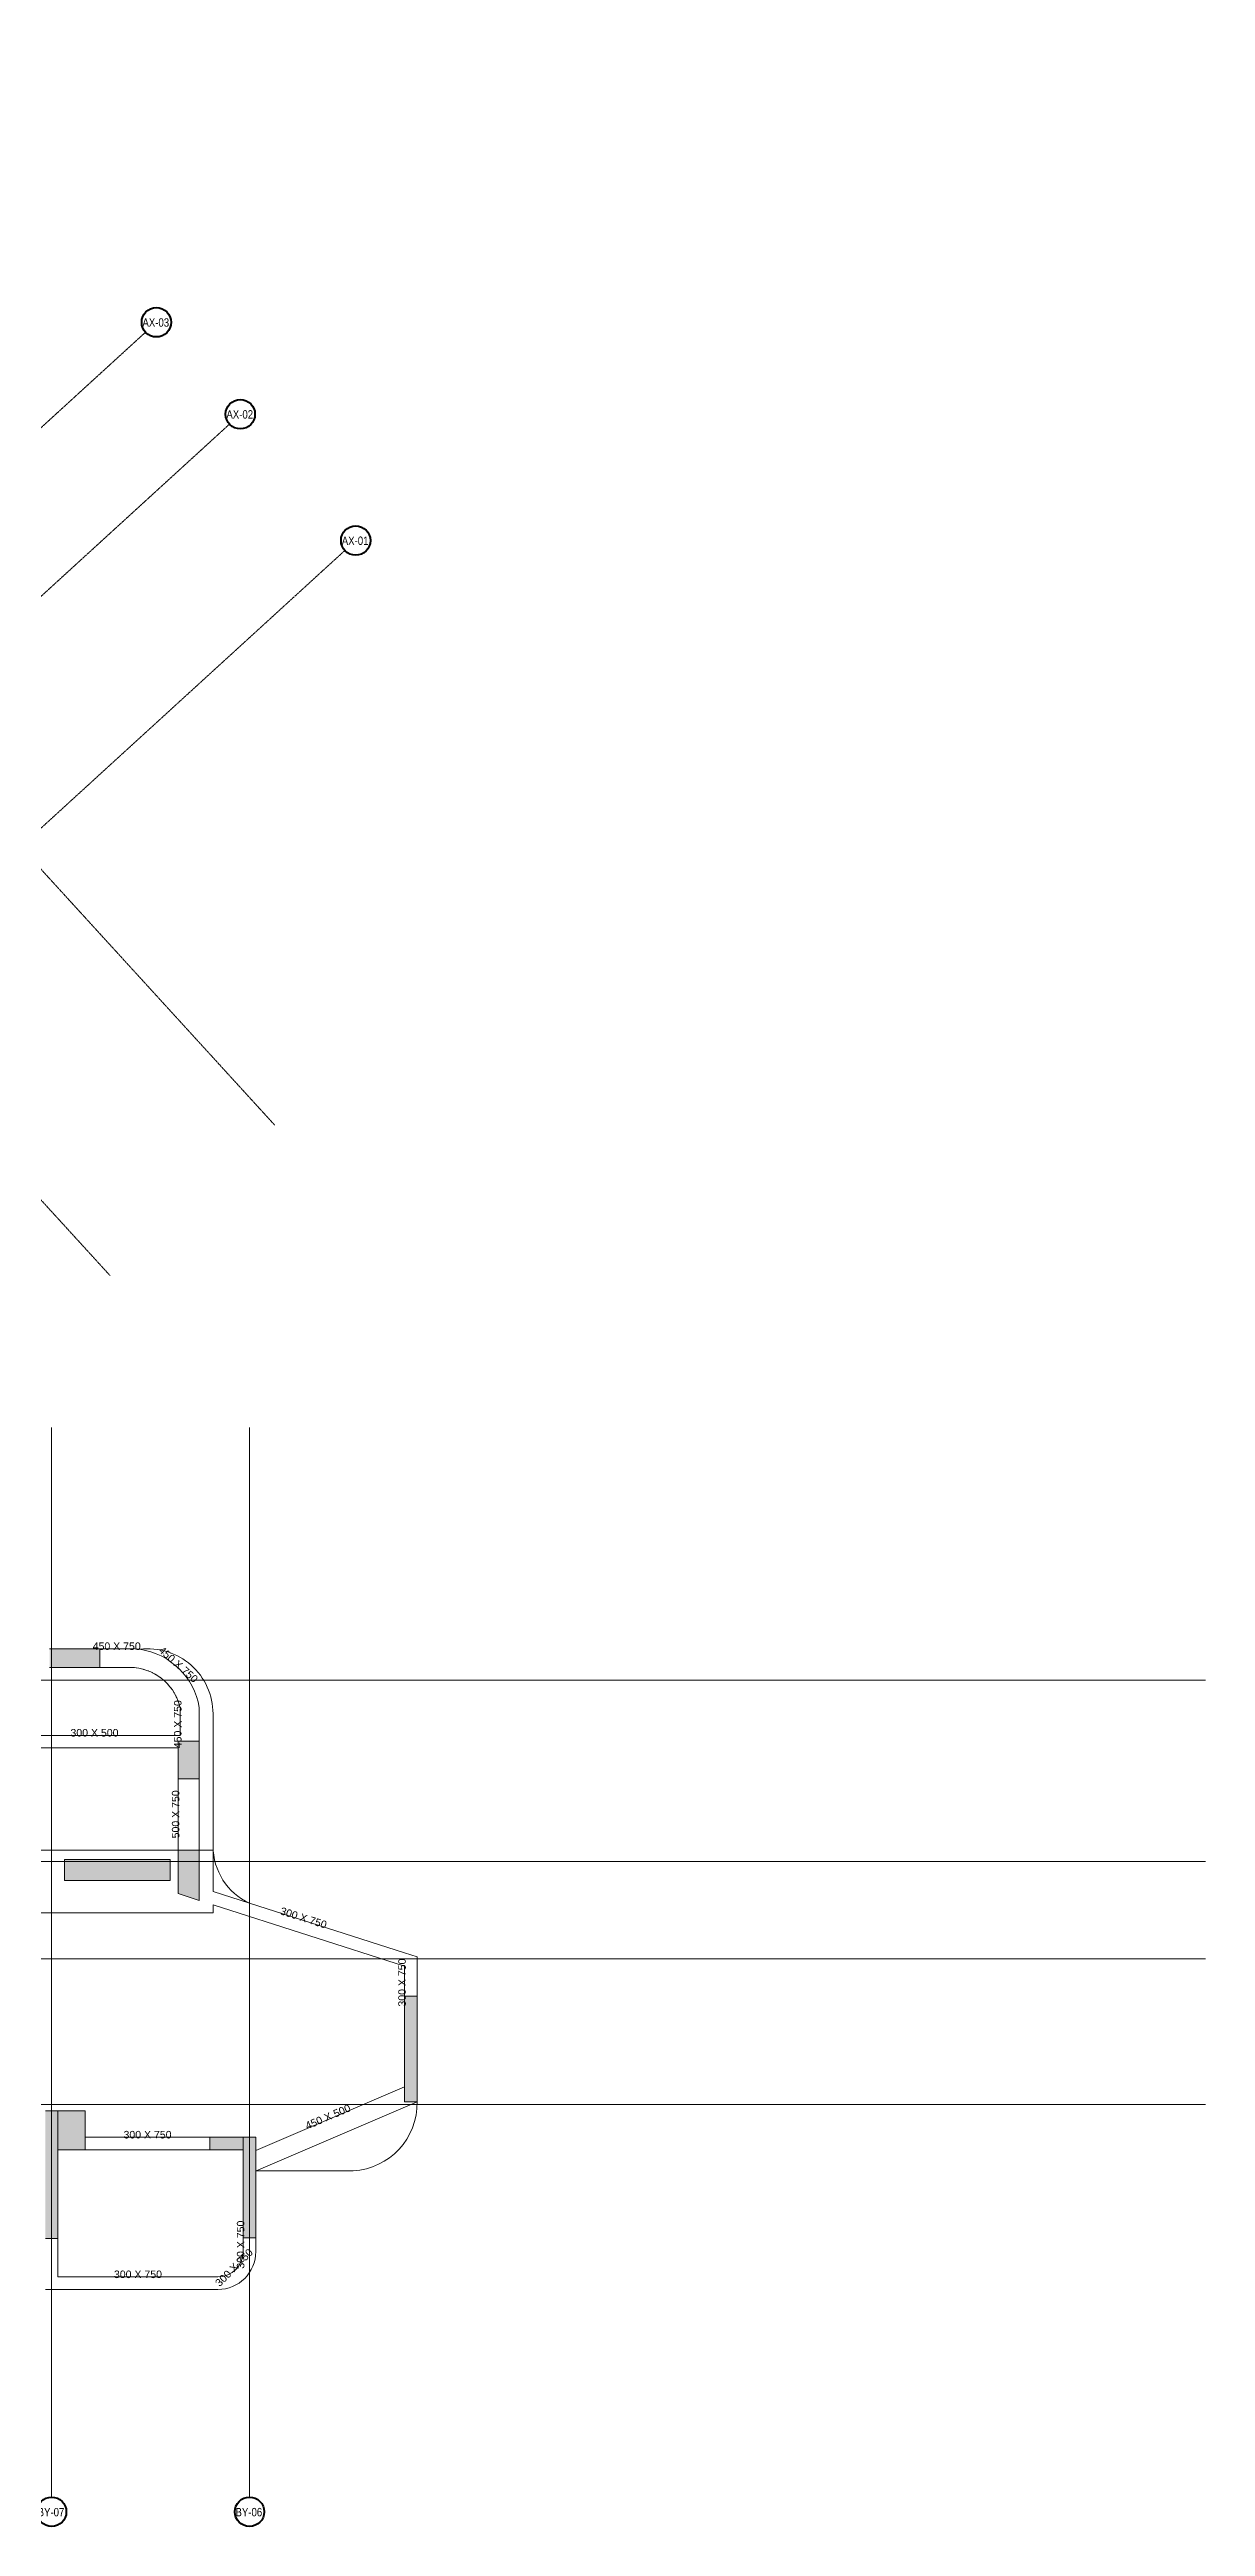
# Model space of a CAD drawing. Header units: millimetres. Extents: x -34805 to 37682, y -15707 to 44118.
# Drawn here: x 10110 to 37682, y -15707 to 43365 of the extents above; entities that cross this region are included whole.
import ezdxf

# ---------------------------------------------------------------- set-up
doc = ezdxf.new("R2010")
doc.units = ezdxf.units.MM
doc.linetypes.add('CH_Grid line', pattern=[14, 8, -2, 2, -2])
for name, color, linetype, lineweight in [('S-BEAM', 12, 'Continuous', 15), ('S-BEAM-IDEN', 2, 'Continuous', 15), ('S-COLS', 52, 'Continuous', 15), ('S-FNDN', 32, 'Continuous', 15), ('S-GRID', 1, 'Continuous', 5), ('S-GRID-IDEN', 1, 'Continuous', 50)]:
    doc.layers.add(name, color=color, linetype=linetype, lineweight=lineweight)
doc.styles.add('Arial Narrow', font='ARIALN.TTF', dxfattribs={"height": 200})
doc.styles.add('Arial_1', font='arial.ttf', dxfattribs={"height": 180})

# ---------------------------------------------------------------- blocks, each defined once
blk = doc.blocks.new('Grid - GPL_Grid Head - Circle-5343741-03 PODIUM 1 LVL_ _A-BLOCK_')
at = {"layer": 'S-GRID-IDEN'}
blk.add_circle((0, 0), 3.5, dxfattribs=at)

msp = doc.modelspace()

# ---------------------------------------------------------------- hatches: boundary and pattern name
at = {"layer": 'S-COLS'}
for points in [[(11310, 4775), (11310, 5225), (10110, 5225), (10110, 4775)], [(13680, 2125), (13680, 3025), (13180, 3025), (13180, 2125)], [(12985, -300), (12985, 200), (10470, 200), (10470, -300), (11406, -300)], [(13680, -775), (13680, 425), (13180, 425), (13180, -615)], [(18880, -5580), (18880, -3060), (18580, -3060), (18580, -5580)], [(10310, -8835), (10310, -5795), (10010, -5795), (10010, -8835)], [(10960, -6725), (10960, -5795), (10310, -5795), (10310, -6725)], [(14730, -6725), (14730, -6425), (13930, -6425), (13930, -6725)], [(15030, -8825), (15030, -6425), (14730, -6425), (14730, -8825)]]:
    msp.add_hatch(color=8, dxfattribs=at).paths.add_polyline_path(points)

# ---------------------------------------------------------------- linework, layer by layer
at = {"layer": 'S-BEAM'}
for p, q in [((12106, 5225), (11310, 5225)), ((11310, 4775), (12110, 4775)), ((12106, 5225), (12106, 5228)), ((12110, 4777), (12110, 4775)), ((13230, 3785), (13230, 3160)), ((13680, 3025), (13680, 3825)), ((13230, 3160), (9130, 3160)), ((9130, 2860), (13180, 2860)), ((13180, 2125), (13180, 425)), ((13680, 425), (13680, 2125)), ((13180, 425), (8980, 425)), ((14010, 425), (13680, 425)), ((14010, 425), (14010, -566)), ((14880, -844), (14010, -566)), ((5600, -1075), (14010, -1075)), ((14010, -881), (18580, -2343)), ((14010, -881), (14010, -1075)), ((18580, -2028), (14880, -844)), ((18880, -2124), (18580, -2028)), ((18580, -2343), (18580, -3060)), ((18880, -3060), (18880, -2124)), ((18580, -5219), (15030, -6738)), ((15035, -7225), (18880, -5580)), ((13930, -6425), (10960, -6425)), ((10960, -6725), (13930, -6725)), ((15030, -7227), (15035, -7225)), ((10310, -9755), (10310, -8835)), ((14730, -8825), (14730, -9150)), ((15030, -9150), (15030, -8825)), ((14125, -9755), (10310, -9755)), ((10310, -10055), (10011, -10055)), ((10310, -10055), (14125, -10055))]:
    msp.add_line(p, q, dxfattribs=at)
for centre, radius, start, end in [((12022, 3550), 1681, 81.67706, 87.12065), ((12022, 3550), 1231, 84.62585, 85.8941), ((12022, 3550), 1231, 85.00573, 85.8941), ((12022, 3550), 1231, 11.02621, 84.62585), ((12022, 3550), 1231, 82.50985, 82.81189), ((12022, 3550), 1231, 79.72233, 79.96424), ((12022, 3550), 1681, 82.06899, 82.64401), ((12022, 3550), 1681, 9.43158, 81.67706), ((12022, 3550), 1231, 74.20825, 74.66093), ((12022, 3550), 1231, 68.69238, 69.35793), ((12022, 3550), 1231, 63.17413, 64.05495), ((12022, 3550), 1231, 57.65266, 58.75199), ((12022, 3550), 1231, 52.12668, 53.44905), ((12022, 3550), 1231, 46.59409, 48.14613), ((12022, 3550), 1231, 41.05127, 42.84324), ((12022, 3550), 1231, 35.49142, 37.54036), ((12022, 3550), 1231, 29.89994, 32.2375), ((12022, 3550), 1231, 24.23895, 26.93465), ((12022, 3550), 1231, 18.3699, 21.63182), ((12022, 3550), 1231, 11.02621, 16.32899), ((14125, -9150), 605, 270, 360), ((14125, -9150), 905, 270, 360)]:
    msp.add_arc(centre, radius, start, end, dxfattribs=at)
at = {"layer": 'S-COLS'}
for p, q in [((11310, 5225), (10110, 5225)), ((10110, 4775), (11310, 4775)), ((11310, 4775), (11310, 5225)), ((13680, 3025), (13180, 3025)), ((13180, 3025), (13180, 2125)), ((13680, 2125), (13680, 3025)), ((13180, 2125), (13680, 2125)), ((10470, 200), (10470, -300)), ((12985, 200), (10470, 200)), ((12985, -300), (12985, 200)), ((13680, 425), (13180, 425)), ((13180, 425), (13180, -615)), ((13680, -775), (13680, 425)), ((10470, -300), (12985, -300)), ((13180, -615), (13680, -775)), ((18880, -3060), (18580, -3060)), ((18580, -3060), (18580, -5580)), ((18880, -5580), (18880, -3060)), ((10310, -5795), (10010, -5795)), ((10310, -8835), (10310, -5795)), ((10960, -5795), (10310, -5795)), ((10310, -5795), (10310, -6725)), ((10960, -6725), (10960, -5795)), ((18580, -5580), (18880, -5580)), ((14730, -6425), (13930, -6425)), ((13930, -6425), (13930, -6725)), ((14730, -6725), (14730, -6425)), ((15030, -6425), (14730, -6425)), ((14730, -6425), (14730, -8825)), ((15030, -8825), (15030, -6425)), ((10310, -6725), (10960, -6725)), ((13930, -6725), (14730, -6725)), ((10010, -8835), (10310, -8835)), ((14730, -8825), (15030, -8825))]:
    msp.add_line(p, q, dxfattribs=at)
at = {"layer": 'S-FNDN'}
for p, q in [((12137, 4775), (11310, 4775)), ((13230, 3160), (13230, 3785)), ((13680, 3825), (13680, 3025)), ((14010, 517), (14010, 3675)), ((9130, 3160), (13230, 3160)), ((13180, 2860), (9130, 2860)), ((13180, 425), (13180, 2125)), ((13680, 2125), (13680, 425)), ((8980, 425), (13180, 425)), ((13680, 425), (14010, 425)), ((14010, 425), (14010, -566)), ((14010, -566), (14880, -844)), ((14010, -1075), (5600, -1075)), ((18580, -2343), (14010, -881)), ((14010, -881), (14010, -1075)), ((18580, -3060), (18580, -2343)), ((15030, -6738), (18580, -5219)), ((18880, -5580), (15035, -7225)), ((10960, -6425), (13930, -6425)), ((13930, -6725), (10960, -6725)), ((15035, -7225), (17352, -7225)), ((10310, -8835), (10310, -9755)), ((14730, -9150), (14730, -8825)), ((10310, -9755), (14125, -9755))]:
    msp.add_line(p, q, dxfattribs=at)
for centre, radius, start, end in [((12022, 3550), 1231, 11.02621, 84.62585), ((12460, 3675), 1550, 360, 97.22069), ((12022, 3550), 1681, 9.43158, 81.67706), ((15510, 517), 1500, 180, 245.16541), ((17260, -5608), 1620, 273.26146, 0.97704), ((14125, -9150), 605, 270, 0)]:
    msp.add_arc(centre, radius, start, end, dxfattribs=at)
at = {"layer": 'S-GRID', "linetype": 'CH_Grid line'}
for p, q in [((-7954, 43365), (15485, 17710)), ((-11882, 39777), (11557, 14122)), ((12400, 36624), (-27148, 494)), ((14403, 34432), (-25145, -1699)), ((17155, 31419), (-22393, -4711)), ((10160, -15007), (10160, 10501)), ((14880, -15007), (14880, 10501)), ((-34105, 4480), (37682, 4480)), ((-34105, 150), (37682, 150)), ((-34105, -2170), (37682, -2170)), ((-34105, -5645), (37682, -5645))]:
    msp.add_line(p, q, dxfattribs=at)

# ---------------------------------------------------------------- block references
at = {"layer": 'S-GRID-IDEN', "xscale": 99.99999999999991, "yscale": 99.99999999999991, "zscale": 99.99999999999991, "rotation": 132.414342590461}
for p in [(12658, 36860), (14661, 34668), (17413, 31656)]:
    msp.add_blockref('Grid - GPL_Grid Head - Circle-5343741-03 PODIUM 1 LVL_ _A-BLOCK_', p, dxfattribs=at)
at = {"layer": 'S-GRID-IDEN', "xscale": 99.99999999999991, "yscale": 99.99999999999991, "zscale": 99.99999999999991}
for p in [(10160, -15357), (14880, -15357)]:
    msp.add_blockref('Grid - GPL_Grid Head - Circle-5343741-03 PODIUM 1 LVL_ _A-BLOCK_', p, dxfattribs=at)

# ---------------------------------------------------------------- texts
at = {"layer": 'S-BEAM-IDEN', "lineweight": 5, "char_height": 180, "width": 1370.89, "attachment_point": 1, "style": 'Arial_1'}
for s, insert in [('450 X 750', (11139, 5377)), ('300 X 500', (10609, 3312)), ('300 X 750', (11874, -6273)), ('300 X 750', (11646, -9603))]:
    msp.add_mtext(s, dxfattribs=dict(at, insert=insert))
for s, insert, rotation in [('450 X 750', (12815, 5298), 318.27611), ('450 X 750', (13078, 2854), 90), ('500 X 750', (13028, 704), 90), ('300 X 750', (15651, -931), 342.25533), ('300 X 750', (18428, -3309), 90), ('450 X 500', (16187, -6078), 23.16308), ('300 X 750', (14578, -9559), 90), ('300 X 750', (14041, -9874), 45)]:
    msp.add_mtext(s, dxfattribs=dict(at, insert=insert, rotation=rotation))
at = {"layer": 'S-GRID-IDEN', "lineweight": 5, "char_height": 200, "width": 801.69, "attachment_point": 1, "style": 'Arial Narrow'}
for s, insert in [('AX-03', (12326, 36956)), ('AX-02', (14329, 34764)), ('AX-01', (17081, 31751)), ('BY-07', (9826, -15265)), ('BY-06', (14546, -15265))]:
    msp.add_mtext(s, dxfattribs=dict(at, insert=insert))

doc.saveas('drawing.dxf')
